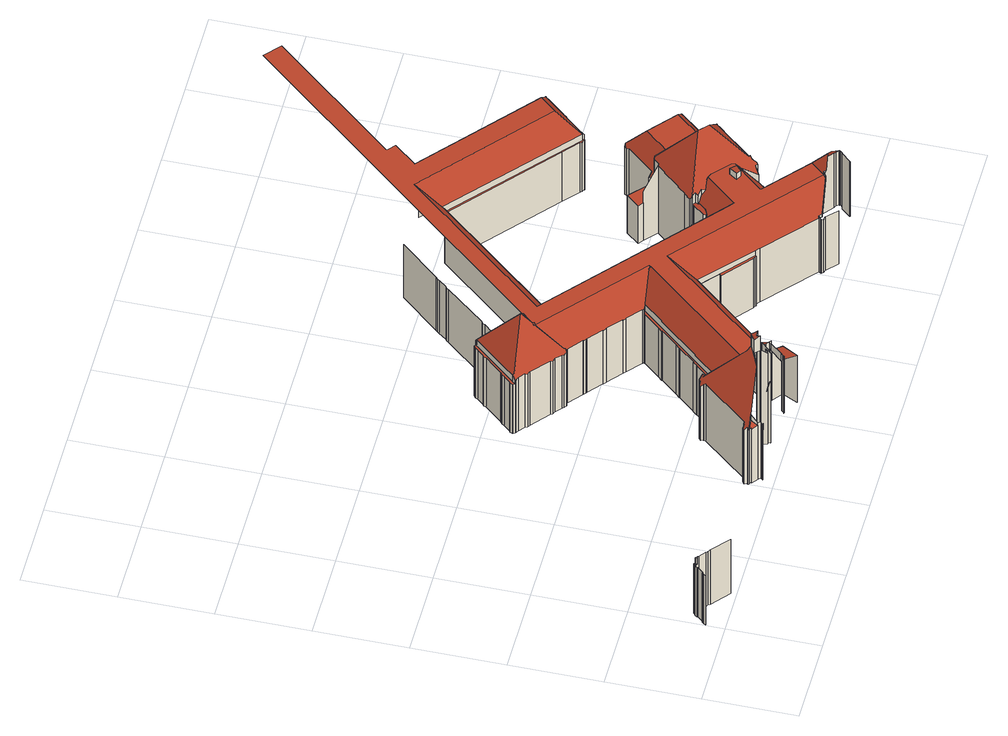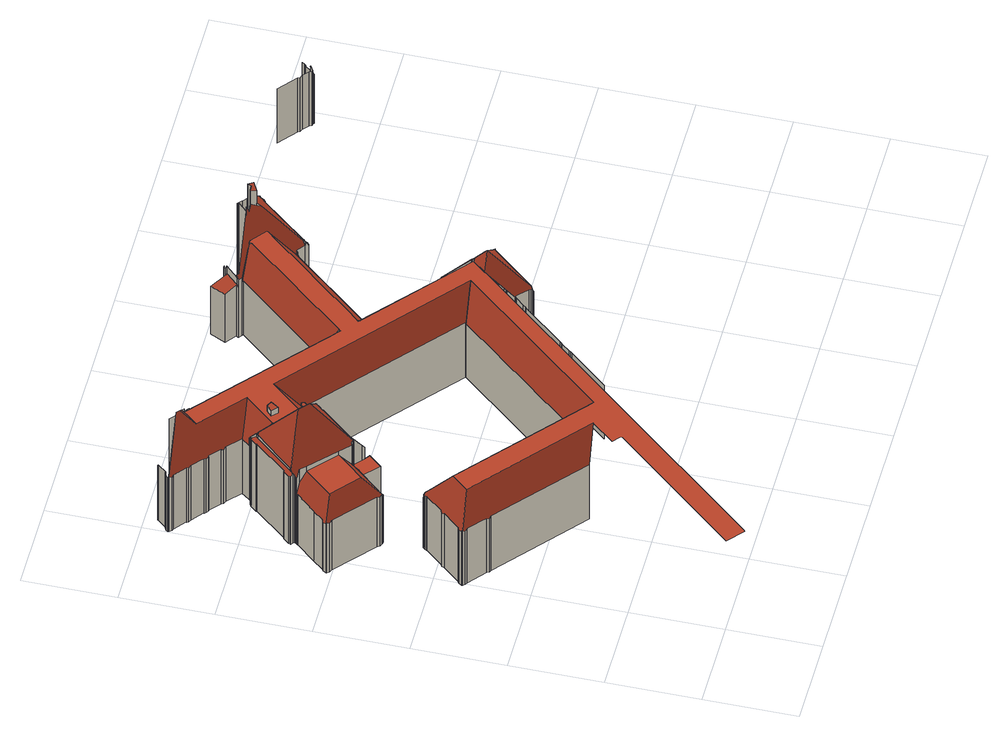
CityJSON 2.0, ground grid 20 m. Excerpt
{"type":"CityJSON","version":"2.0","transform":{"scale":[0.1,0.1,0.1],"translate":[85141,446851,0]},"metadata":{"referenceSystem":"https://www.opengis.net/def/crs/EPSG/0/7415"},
"CityObjects":{
"building1":{"type":"Building","attributes":{"b3_bag_bag_overlap":23.36,"b3_dak_type":"slanted","b3_extrusie":"standard","b3_h_dak_50p":20.01,"b3_h_dak_70p":21.5,"b3_h_dak_max":25.91,"b3_h_dak_min":14.04,"b3_h_maaiveld":0.001,"b3_h_nok":52.07,"b3_is_glas_dak":false,"b3_kas_warenhuis":false,"b3_kwaliteitsindicator":false,"b3_mutatie_ahn3_ahn4":false,"b3_mutatie_ahn4_ahn5":false,"b3_n_nok":33,"b3_n_vlakken":211,"b3_opp_buitenmuur":19011.27,"b3_opp_dak_plat":2542.91,"b3_opp_dak_schuin":9718.76,"b3_opp_grond":7893.62,"b3_opp_scheidingsmuur":1838.09,"b3_rmse_lod12":4.03,"b3_rmse_lod13":2.89,"b3_rmse_lod22":0.741,"b3_t_run":12125,"b3_val3dity_lod12":"[]","b3_val3dity_lod13":"[]","b3_val3dity_lod22":"[102]","b3_volume_lod12":169656,"b3_volume_lod13":168420.77,"b3_volume_lod22":154860.48,"geconstateerd":false,"oorspronkelijkbouwjaar":1945,"status":"Pand in gebruik"},"children":["building1-1"]},
"building1-1":{"type":"BuildingPart","parents":["building1"],"geometry":[{"type":"MultiSurface","lod":"2.2","boundaries":[[[0,1,2,3]],[[4,5,1,0]],[[6,7,5,4]],[[8,9,7,6]],[[10,11,9,8]],[[12,13,11,10]],[[14,15,13,12]],[[16,17,18]],[[19,20,15,14]],[[21,22,20,19]],[[23,24,25,17,16]],[[24,26,22,21]],[[27,28,26,24,23]],[[29,30,28,27]],[[31,32,30,29]],[[33,34,32,31]],[[35,36,34,33]],[[37,38,36,35]],[[39,40,41,42,43]],[[44,45,40,39]],[[46,47,45,44]],[[42,41,48,49]],[[50,51,47,46]],[[49,48,52,53]],[[53,52,54,55]],[[49,53,55,56,42]],[[57,58,51,50]],[[43,42,56,59]],[[60,61,62,63,64]],[[65,66,58,57]],[[64,63,67,68]],[[69,70,61,60]],[[71,55,54,72,73]],[[74,75,66,65]],[[73,72,70,69]],[[59,56,55,71]],[[76,77,78]],[[79,80,75,74]],[[77,76,81]],[[59,82,83,84,85,86,87,88,89,90,91,92,93,79,74,65,57,50,46,44,39,43]],[[94,83,82]],[[95,94,96,97]],[[98,99,100,96]],[[101,102,99,98]],[[103,84,83,94,95]],[[97,96,100,104,105]],[[106,107,102,101]],[[108,109,107,106]],[[110,111,109,108]],[[112,103,95,97,105]],[[105,104,113,114,112]],[[84,115,85]],[[112,114,115,84,103]],[[93,116,80,79]],[[117,118,111,110]],[[92,119,116,93]],[[91,120,119,92]],[[90,121,120,91]],[[114,113,122,123]],[[123,122,124,125]],[[89,126,121,90]],[[125,124,118,117]],[[88,127,126,89]],[[128,87,86]],[[87,128,129,127,88]],[[130,131,129,128]],[[132,133,131,130]],[[134,135,133,132]],[[136,137,138,135,134]],[[139,140,137,136]],[[114,123,125,117,141,142,143,144,145,146,147,148,139,136,134,132,130,128,86,85,115]],[[149,150,151,152]],[[152,151,153,154]],[[155,154,153,156,157]],[[158,159,150,149]],[[157,156,160,161]],[[162,163,164,154,155]],[[165,166,159,158]],[[163,162,167]],[[161,160,168,169]],[[146,170,171,147]],[[171,170,172]],[[173,174,138,137]],[[170,146,145]],[[169,168,175,176]],[[177,178,166,165]],[[176,175,179,180]],[[181,182,178,177]],[[183,184,185,186]],[[187,188,182,181]],[[186,185,189,190,191]],[[191,190,192,193]],[[194,195,174,173]],[[196,197,188,187]],[[190,189,198,199]],[[180,179,200,201]],[[202,203,195,194]],[[204,205,203,202]],[[193,192,206,207]],[[144,208,145]],[[201,200,209,210]],[[211,212,213,214,167,162,155,157,161,169,176,180,201,210,215,216,217,218,219,220,221,222,223,224,225]],[[210,209,226,215]],[[227,228,197,196]],[[229,230,206,192,190,199,231,232,233]],[[234,163,167,214]],[[215,226,216]],[[164,235,236,237,238,239,240,241,242,243,227,196,187,181,177,165,158,149,152,154]],[[234,235,164,163]],[[216,226,244,217]],[[207,142,141]],[[208,245,246,247]],[[248,249,205,204]],[[142,207,206,230,143]],[[143,230,250,245,208,144]],[[217,244,251,218]],[[233,252,253,229]],[[231,254,255,232]],[[229,253,250,230]],[[218,251,256,219]],[[219,256,220]],[[220,256,257,221]],[[232,255,252,233]],[[221,257,258,259,222]],[[222,259,260,223]],[[259,258,261,262]],[[243,263,228,227]],[[262,261,264,265]],[[223,260,266,224]],[[267,268,249,248]],[[242,269,263,243]],[[224,266,270,225]],[[271,272,268,267]],[[225,270,273,211]],[[211,273,274,212]],[[212,274,213]],[[265,264,275,276]],[[241,277,269,242]],[[278,279,140,139]],[[137,140,279,280,281,282,283,284,285,271,267,248,204,202,194,173]],[[286,287,214,213,274,273]],[[276,275,288,289]],[[240,290,277,241]],[[289,288,291,292]],[[292,291,293,294]],[[239,295,290,240]],[[238,296,295,239]],[[237,297,296,238]],[[285,298,272,271]],[[299,286,273]],[[300,236,235,234]],[[236,301,297,237]],[[302,303,301,236,300]],[[294,293,304,305]],[[306,307,303,302]],[[214,287,286,308,309,310,311,306,302,300,234]],[[311,312,307,306]],[[286,299,308]],[[310,313,312,311]],[[305,304,314,315]],[[315,314,316,317]],[[318,278,139,148,319]],[[284,320,298,285]],[[317,316,321,322]],[[309,323,313,310]],[[283,324,320,284]],[[278,318,325,326,273,270,266,260,259,262,265,276,289,292,294,305,315,317,322,327,328,329,330,331,332,333,334]],[[322,321,335,327]],[[336,337,338,172,170,145,208,247,339,340]],[[341,342,323,309]],[[327,335,328]],[[328,335,343,329]],[[247,246,344,339]],[[329,343,330]],[[345,346,342,341]],[[282,347,324,283]],[[348,349,346,345]],[[330,343,350,331]],[[331,350,351,332]],[[281,352,347,282]],[[280,353,352,281]],[[332,351,354,333]],[[333,354,353,280,334]],[[355,356,357]],[[334,280,279,278]],[[356,358,359,360]],[[361,362,349,348]],[[319,325,318]],[[325,319,326]],[[339,344,363,364,340]],[[340,364,365,336]],[[366,367,362,361]],[[368,338,337]],[[338,368,369]],[[370,371,367,366]],[[364,363,372,373]],[[374,375,371,370]],[[373,372,376,377]],[[378,379,375,374]],[[380,381,358,356,355]],[[382,383,379,378]],[[336,365,384,385]],[[384,365,364,373,377,386,387,388]],[[377,376,389,386]],[[386,389,390,387]],[[387,390,391,388]],[[388,391,392,384]],[[385,384,392,393,394]],[[360,359,395,396]],[[397,398,383,382]],[[336,385,394,399,400,401,402,369,368,337]],[[403,404,357,356,360,396,405]],[[357,406,407,408,409,410,380,355]],[[394,393,411,399]],[[412,413,414,415]],[[415,414,416,417]],[[417,416,418,419]],[[420,308,299,273,326,319,148,147,171,172,338,369,402,421,422,423,424,425,426,406,357,404,427,428,429,430,431,432,433,434,435],[436,437,438,439]],[[440,399,411,413,412]],[[419,418,441,442]],[[443,400,399,440]],[[410,444,381,380]],[[445,410,409,446]],[[447,408,407]],[[446,409,408,447,448]],[[442,441,449,450]],[[448,447,451]],[[452,453,444,410,445]],[[451,454,455,456,457,458,452,445,446,448]],[[459,401,400,443]],[[460,461,462,463]],[[458,464,453,452]],[[465,466,461,460]],[[463,462,467,457,468,469]],[[457,467,464,458]],[[447,407,406,426,470,471,472,473,454,451]],[[469,468,474]],[[468,457,456,475]],[[473,455,454]],[[475,456,455,476]],[[477,478,466,465]],[[476,455,473,472,479]],[[480,478,477]],[[479,472,471]],[[481,402,401,459]],[[482,438,437,483]],[[402,481,484]],[[396,395,485,486,405]],[[487,439,438,482]],[[405,486,488,403]],[[426,489,470]],[[483,490,487,482]],[[489,426,425]],[[483,437,436,490]],[[402,484,491,421]],[[490,436,439,487]],[[492,493,494,495,496,497,480,477,465,460,463,469,474]],[[498,499,500,423,422]],[[497,501,478,480]],[[425,424,502,500,503,504,505,506,507,508,509,510,492,474,468,475,476,479,471,470,489]],[[498,511,512,499]],[[513,514,511,498]],[[423,502,424]],[[502,423,500]],[[515,516,517,518]],[[499,503,500]],[[503,499,512,519,504]],[[520,521,514,513]],[[522,523,521,520]],[[524,523,522]],[[496,518,517,501,497]],[[525,526,516,515]],[[504,519,527,505]],[[495,528,518,496]],[[505,527,529,530,506]],[[530,529,531,532]],[[506,530,533,507]],[[532,531,534,535]],[[536,537,523,524]],[[507,533,538,539,508]],[[508,539,509]],[[535,534,540,541]],[[513,498,422,421,491,542,543,544,545,546,547,548,549,550,551,552,553,554,536,524,522,520]],[[554,555,537,536]],[[553,556,555,554]],[[494,557,528,495]],[[558,559,560,561,525,515,518,528,557,562]],[[552,563,556,553]],[[541,540,564,565]],[[551,566,563,552]],[[403,488,567,568]],[[561,569,526,525]],[[493,562,557,494]],[[486,485,570,571]],[[550,572,566,551]],[[573,558,562,493]],[[574,575,559,558,573]],[[576,577,578,579]],[[580,560,559,575]],[[581,543,542]],[[582,561,560,580]],[[549,583,572,550]],[[584,585,569,561,582]],[[548,586,583,549]],[[587,588,575,574]],[[547,589,586,548]],[[579,578,590,591]],[[592,510,509,539,593]],[[546,594,589,547]],[[539,538,595,593]],[[591,590,596,597]],[[565,564,598,599]],[[597,596,600,601]],[[545,602,594,546]],[[601,600,603,604]],[[544,605,602,545]],[[604,603,606,607]],[[608,609,610,611,612,595,538,533,530,532,535,541,565,599,613,614,615]],[[616,617,618,543,581]],[[607,606,617,619]],[[543,618,605,544]],[[619,617,616]],[[404,403,568,620,427]],[[621,622,588,587]],[[493,492,510,592,623,610,624,625,626,627,628,629,621,587,574,573]],[[630,631,585,584]],[[575,588,632,633,634,635,636,637,638,630,584,582,580]],[[629,639,622,621]],[[599,598,640,613]],[[593,595,612,592]],[[592,612,611,623]],[[588,622,641,632]],[[613,640,642,614]],[[623,611,610]],[[628,643,639,629]],[[644,645,567,488,486,571,646,647,648,649,650,651,652,653]],[[638,631,630]],[[624,654,655,625]],[[609,624,610]],[[625,655,656,626]],[[614,642,657,615]],[[608,658,654,624,609]],[[637,659,631,638]],[[626,656,660,661,627]],[[627,661,643,628]],[[615,657,658,608]],[[661,660,662,663]],[[663,662,664,665]],[[571,570,666,646]],[[636,667,659,637]],[[635,668,667,636]],[[634,669,668,635]],[[633,670,669,634]],[[671,672,670,633]],[[673,674,675,676]],[[677,678,672,671]],[[646,666,679,647]],[[647,679,680,648]],[[648,680,681,649]],[[649,681,682,650]],[[650,682,683,651]],[[651,683,684,652]],[[568,567,645,620]],[[620,645,644,685]],[[652,684,686,653]],[[685,644,653,687]],[[665,664,688,689]],[[687,653,686,690,691]],[[691,690,692,693]],[[693,692,694,695]],[[639,643,661,663,665,689,696,697,698,699,700,701,641,622]],[[633,632,641,701,702,703,704,677,671]],[[704,705,678,677]],[[695,694,706,707]],[[689,688,708,696]],[[696,708,709,697]],[[707,706,710,711]],[[703,712,705,704]],[[711,710,713,714]],[[697,709,715,698]],[[716,428,427,620,685,687,691,693,695,707,711,714,717,718,719,720,721,722,723,724]],[[714,713,717]],[[702,725,712,703]],[[698,715,726,699]],[[700,702,701]],[[699,726,725,702,700]],[[428,716,723,727,728,729,730,731,732,673,676,429]],[[732,733,674,673]],[[731,734,733,732]],[[717,713,735,718]],[[730,736,734,731]],[[718,735,737,719]],[[719,737,738,720]],[[729,736,730]],[[728,739,736,729]],[[720,738,740,721]],[[727,741,739,728]],[[721,740,722]],[[724,723,716]],[[722,740,742,723]],[[723,742,741,727]],[[723,742,723,724]]],"semantics":{"surfaces":[{"type":"WallSurface","on_footprint_edge":true},{"type":"WallSurface","on_footprint_edge":false},{"type":"RoofSurface","b3_azimut":222.35,"b3_h_dak_50p":15.84,"b3_h_dak_70p":15.86,"b3_h_dak_max":17.88,"b3_h_dak_min":15.56,"b3_hellingshoek":37.21},{"type":"RoofSurface","b3_azimut":310.29,"b3_h_dak_50p":19.24,"b3_h_dak_70p":21.14,"b3_h_dak_max":30.55,"b3_h_dak_min":15.08,"b3_hellingshoek":54.53},{"type":"RoofSurface","b3_azimut":348.11,"b3_h_dak_50p":30.66,"b3_h_dak_70p":30.72,"b3_h_dak_max":30.97,"b3_h_dak_min":30.44,"b3_hellingshoek":19.7},{"type":"RoofSurface","b3_azimut":40.43,"b3_h_dak_50p":21.53,"b3_h_dak_70p":22.78,"b3_h_dak_max":30.69,"b3_h_dak_min":15.33,"b3_hellingshoek":54.93},{"type":"RoofSurface","b3_azimut":220.04,"b3_h_dak_50p":18.24,"b3_h_dak_70p":19.83,"b3_h_dak_max":24.79,"b3_h_dak_min":15.22,"b3_hellingshoek":54.62},{"type":"RoofSurface","b3_azimut":127.03,"b3_h_dak_50p":14.17,"b3_h_dak_70p":14.39,"b3_h_dak_max":17,"b3_h_dak_min":13.59,"b3_hellingshoek":15.31},{"type":"RoofSurface","b3_azimut":310.17,"b3_h_dak_50p":18.23,"b3_h_dak_70p":19.75,"b3_h_dak_max":24.19,"b3_h_dak_min":15.47,"b3_hellingshoek":54.46},{"type":"RoofSurface","b3_azimut":333.93,"b3_h_dak_50p":14.1,"b3_h_dak_70p":15.59,"b3_h_dak_max":15.97,"b3_h_dak_min":14.1,"b3_hellingshoek":0},{"type":"RoofSurface","b3_azimut":333.63,"b3_h_dak_50p":14.11,"b3_h_dak_70p":15.57,"b3_h_dak_max":16.03,"b3_h_dak_min":14.11,"b3_hellingshoek":0},{"type":"RoofSurface","b3_azimut":132.15,"b3_h_dak_50p":22.79,"b3_h_dak_70p":23.09,"b3_h_dak_max":24.42,"b3_h_dak_min":21.71,"b3_hellingshoek":55.71},{"type":"RoofSurface","b3_azimut":39.72,"b3_h_dak_50p":19.09,"b3_h_dak_70p":20.7,"b3_h_dak_max":24.19,"b3_h_dak_min":15.14,"b3_hellingshoek":54.45},{"type":"RoofSurface","b3_azimut":310.35,"b3_h_dak_50p":18.74,"b3_h_dak_70p":19.92,"b3_h_dak_max":21.57,"b3_h_dak_min":15.3,"b3_hellingshoek":54.65},{"type":"RoofSurface","b3_azimut":220.4,"b3_h_dak_50p":19.01,"b3_h_dak_70p":20.27,"b3_h_dak_max":22.03,"b3_h_dak_min":15.43,"b3_hellingshoek":54.74},{"type":"RoofSurface","b3_azimut":130.35,"b3_h_dak_50p":19.01,"b3_h_dak_70p":20.25,"b3_h_dak_max":22.01,"b3_h_dak_min":15.57,"b3_hellingshoek":54.73},{"type":"RoofSurface","b3_azimut":320.2,"b3_h_dak_50p":14.06,"b3_h_dak_70p":15.54,"b3_h_dak_max":15.85,"b3_h_dak_min":14.04,"b3_hellingshoek":0.114},{"type":"RoofSurface","b3_azimut":220.59,"b3_h_dak_50p":18.91,"b3_h_dak_70p":20.14,"b3_h_dak_max":22.13,"b3_h_dak_min":15.39,"b3_hellingshoek":54.69},{"type":"RoofSurface","b3_azimut":130.38,"b3_h_dak_50p":18.94,"b3_h_dak_70p":20.21,"b3_h_dak_max":22.02,"b3_h_dak_min":15.46,"b3_hellingshoek":54.72},{"type":"RoofSurface","b3_azimut":40.4,"b3_h_dak_50p":18.46,"b3_h_dak_70p":19.69,"b3_h_dak_max":21.54,"b3_h_dak_min":15.08,"b3_hellingshoek":54.68},{"type":"RoofSurface","b3_azimut":100.81,"b3_h_dak_50p":21.52,"b3_h_dak_70p":21.53,"b3_h_dak_max":23.08,"b3_h_dak_min":21.51,"b3_hellingshoek":0.028},{"type":"RoofSurface","b3_azimut":117.8,"b3_h_dak_50p":17.11,"b3_h_dak_70p":17.13,"b3_h_dak_max":19.97,"b3_h_dak_min":17.03,"b3_hellingshoek":4.24},{"type":"RoofSurface","b3_azimut":310.65,"b3_h_dak_50p":19.5,"b3_h_dak_70p":20.26,"b3_h_dak_max":21.55,"b3_h_dak_min":16,"b3_hellingshoek":54.55},{"type":"RoofSurface","b3_azimut":125.93,"b3_h_dak_50p":23.06,"b3_h_dak_70p":23.07,"b3_h_dak_max":23.08,"b3_h_dak_min":23.04,"b3_hellingshoek":1.42},{"type":"RoofSurface","b3_azimut":309.89,"b3_h_dak_50p":22.29,"b3_h_dak_70p":22.77,"b3_h_dak_max":24.42,"b3_h_dak_min":21.51,"b3_hellingshoek":55.98},{"type":"RoofSurface","b3_azimut":310.23,"b3_h_dak_50p":21.67,"b3_h_dak_70p":23.3,"b3_h_dak_max":28.66,"b3_h_dak_min":14.12,"b3_hellingshoek":55.61},{"type":"RoofSurface","b3_azimut":130.92,"b3_h_dak_50p":19.71,"b3_h_dak_70p":20.64,"b3_h_dak_max":22,"b3_h_dak_min":15.62,"b3_hellingshoek":54.9},{"type":"RoofSurface","b3_azimut":221.15,"b3_h_dak_50p":23.53,"b3_h_dak_70p":25.12,"b3_h_dak_max":29.34,"b3_h_dak_min":18.11,"b3_hellingshoek":54.53},{"type":"RoofSurface","b3_azimut":40.54,"b3_h_dak_50p":18.56,"b3_h_dak_70p":19.99,"b3_h_dak_max":25.27,"b3_h_dak_min":14.98,"b3_hellingshoek":54.63},{"type":"RoofSurface","b3_azimut":147.79,"b3_h_dak_50p":10.72,"b3_h_dak_70p":10.73,"b3_h_dak_max":19.53,"b3_h_dak_min":10.68,"b3_hellingshoek":0.577},{"type":"RoofSurface","b3_azimut":130.47,"b3_h_dak_50p":23.13,"b3_h_dak_70p":24.47,"b3_h_dak_max":28.24,"b3_h_dak_min":20.63,"b3_hellingshoek":54.25},{"type":"RoofSurface","b3_azimut":130.25,"b3_h_dak_50p":19.62,"b3_h_dak_70p":19.95,"b3_h_dak_max":21.17,"b3_h_dak_min":19.21,"b3_hellingshoek":36.57},{"type":"RoofSurface","b3_azimut":220.36,"b3_h_dak_50p":18.94,"b3_h_dak_70p":20.16,"b3_h_dak_max":22.01,"b3_h_dak_min":15.9,"b3_hellingshoek":54.72},{"type":"RoofSurface","b3_azimut":40.84,"b3_h_dak_50p":22.46,"b3_h_dak_70p":24.25,"b3_h_dak_max":29.34,"b3_h_dak_min":18.38,"b3_hellingshoek":55.4},{"type":"RoofSurface","b3_azimut":310.6,"b3_h_dak_50p":15.72,"b3_h_dak_70p":16.8,"b3_h_dak_max":19.24,"b3_h_dak_min":13.23,"b3_hellingshoek":55.06},{"type":"RoofSurface","b3_azimut":28.68,"b3_h_dak_50p":18.44,"b3_h_dak_70p":18.45,"b3_h_dak_max":19.51,"b3_h_dak_min":18.42,"b3_hellingshoek":0.25},{"type":"RoofSurface","b3_azimut":150.82,"b3_h_dak_50p":14.13,"b3_h_dak_70p":16.01,"b3_h_dak_max":16.33,"b3_h_dak_min":14.12,"b3_hellingshoek":0.028},{"type":"RoofSurface","b3_azimut":130.25,"b3_h_dak_50p":16.42,"b3_h_dak_70p":17.38,"b3_h_dak_max":19.66,"b3_h_dak_min":14.05,"b3_hellingshoek":54.78},{"type":"RoofSurface","b3_azimut":40.55,"b3_h_dak_50p":15.69,"b3_h_dak_70p":16.61,"b3_h_dak_max":18.43,"b3_h_dak_min":13.65,"b3_hellingshoek":54.45},{"type":"RoofSurface","b3_azimut":130.61,"b3_h_dak_50p":17.82,"b3_h_dak_70p":19.12,"b3_h_dak_max":21.94,"b3_h_dak_min":15.46,"b3_hellingshoek":54.57},{"type":"RoofSurface","b3_azimut":40.32,"b3_h_dak_50p":18.28,"b3_h_dak_70p":19.54,"b3_h_dak_max":21.52,"b3_h_dak_min":14.98,"b3_hellingshoek":54.54}],"values":[0,0,0,0,0,0,0,1,0,0,1,0,0,0,0,0,0,0,0,0,0,0,0,0,0,2,0,1,0,0,1,0,0,0,0,1,1,0,1,3,1,1,0,0,1,0,0,0,0,4,0,1,1,0,0,0,0,0,0,0,0,0,0,1,0,0,0,0,0,1,5,0,0,0,0,0,1,0,1,0,1,1,0,1,0,0,0,0,0,0,0,1,0,0,0,0,0,0,1,1,0,6,0,0,7,8,0,9,1,0,1,0,0,1,0,0,0,0,0,0,0,0,0,0,1,0,0,0,1,0,0,1,0,1,1,1,0,0,1,10,11,0,0,0,0,0,0,0,0,1,1,0,0,0,0,12,0,1,0,0,0,13,0,0,0,0,14,0,15,0,0,0,0,0,0,0,0,0,0,0,0,0,0,1,1,0,0,1,1,0,1,0,1,1,0,0,0,0,0,0,0,1,16,0,0,0,0,0,0,0,17,18,19,0,0,0,0,20,0,0,1,0,1,1,1,0,1,0,21,1,0,0,0,0,0,22,1,1,1,1,0,1,0,1,1,1,1,0,1,1,1,23,1,1,24,1,25,26,0,27,0,0,1,1,0,1,0,0,0,0,0,0,0,1,0,0,1,0,0,1,1,0,28,0,0,1,29,0,0,0,1,0,1,0,0,1,1,0,1,1,1,0,0,0,1,0,0,30,0,1,0,0,0,0,0,0,0,31,0,0,0,0,32,1,33,0,34,1,0,1,1,35,0,1,1,36,0,0,1,0,0,0,0,0,1,0,0,0,0,0,0,0,0,0,0,0,0,0,0,0,0,0,1,1,0,1,0,0,0,0,37,38,0,0,0,0,0,0,0,0,39,0,0,0,1,0,40,0,0,0,0,0,0,0,0,0,0,0,1,0,0,0]}}]}
},
"vertices":[
[5,46,141],[5,46,0],[2,41,0],[2,41,141],[9,50,141],[9,50,0],[10,49,141],[10,49,0],[21,62,141],[21,62,0],[20,63,141],[20,63,0],[23,68,141],[23,68,0],[28,71,141],[28,71,0],[29,65,163],[29,65,159],[31,64,163],[29,72,141],[29,72,0],[30,71,141],[30,71,0],[33,70,154],[33,70,141],[29,65,141],[33,70,0],[35,69,154],[35,69,0],[38,64,155],[38,64,0],[51,53,156],[51,53,0],[57,50,153],[57,50,0],[60,46,156],[60,46,0],[99,13,155],[99,13,0],[401,50,160],[401,50,0],[403,49,0],[403,49,155],[403,49,163],[404,53,160],[404,53,0],[401,58,153],[401,58,0],[409,46,0],[409,46,156],[406,63,153],[406,63,0],[407,44,0],[407,44,154],[419,35,0],[419,35,155],[421,50,165],[411,61,160],[411,61,0],[421,50,181],[423,27,157],[423,27,0],[420,25,0],[420,25,140],[420,25,152],[412,62,160],[412,62,0],[425,25,140],[425,25,158],[422,28,157],[422,28,0],[419,35,162],[424,30,0],[424,30,162],[415,62,163],[415,62,0],[481,27,216],[481,27,211],[470,29,203],[499,161,164],[499,161,0],[487,26,216],[489,55,249],[504,63,258],[523,74,269],[519,82,258],[512,166,173],[516,171,173],[510,177,161],[507,174,161],[502,175,154],[498,171,154],[500,165,161],[499,165,161],[504,63,271],[504,63,307],[515,53,270],[515,53,311],[516,52,270],[516,52,0],[515,53,0],[520,39,259],[520,39,0],[523,74,304],[517,61,0],[517,61,309],[523,44,268],[523,44,0],[523,34,258],[523,34,0],[526,37,263],[526,37,0],[530,62,309],[530,62,0],[530,62,270],[523,74,262],[499,165,0],[544,57,262],[544,57,0],[500,165,0],[498,171,0],[502,175,0],[540,62,0],[540,62,260],[538,56,0],[538,56,268],[507,174,0],[510,177,0],[516,171,163],[516,171,0],[533,158,163],[533,158,0],[534,160,159],[534,160,0],[535,159,159],[535,159,0],[538,163,152],[538,163,141],[538,163,0],[538,157,158],[538,157,141],[631,64,174],[636,60,173],[641,65,164],[634,71,164],[588,72,204],[582,72,209],[576,73,215],[543,100,215],[428,540,141],[428,540,0],[428,539,0],[428,539,141],[430,536,0],[430,536,141],[430,536,152],[432,534,0],[432,534,151],[430,546,141],[430,546,0],[437,531,0],[437,531,153],[435,542,163],[435,542,159],[435,542,141],[435,549,141],[435,549,0],[438,540,163],[450,521,0],[450,521,154],[582,72,210],[582,72,215],[583,79,215],[566,196,141],[566,196,0],[453,516,0],[453,516,151],[446,562,141],[446,562,0],[458,513,0],[458,513,153],[449,567,141],[449,567,0],[609,28,164],[609,28,0],[611,27,0],[611,27,162],[453,571,141],[453,571,0],[615,32,0],[615,32,146],[615,32,162],[612,34,147],[612,34,168],[565,196,141],[565,196,0],[454,570,141],[454,570,0],[616,33,0],[616,33,146],[497,480,0],[497,480,152],[572,205,141],[572,205,0],[573,204,141],[573,204,0],[636,60,146],[636,60,165],[634,71,154],[500,476,0],[500,476,151],[528,520,223],[525,522,223],[523,543,244],[523,547,248],[506,473,152],[506,473,153],[519,462,152],[522,457,151],[527,455,152],[527,455,153],[528,454,153],[532,458,160],[530,459,160],[525,515,216],[525,517,218],[506,473,0],[487,609,141],[487,609,0],[642,64,145],[641,65,146],[645,9,136],[661,42,138],[639,60,145],[515,635,160],[515,635,141],[517,638,141],[514,640,141],[513,640,141],[512,640,141],[507,636,141],[505,631,141],[494,618,141],[489,615,141],[519,462,0],[634,71,0],[632,72,0],[632,72,156],[604,240,141],[604,240,0],[641,65,0],[522,457,0],[639,60,0],[642,64,0],[645,9,0],[661,42,0],[527,455,0],[528,454,0],[532,458,0],[532,458,153],[530,459,153],[535,455,0],[535,455,153],[489,615,0],[536,455,0],[536,455,153],[525,515,208],[603,241,141],[603,241,0],[494,618,0],[525,517,210],[611,249,141],[611,249,0],[528,520,215],[525,522,221],[567,429,0],[567,429,154],[505,631,0],[689,332,160],[689,332,141],[680,331,141],[679,330,141],[680,330,141],[649,294,141],[641,286,141],[642,285,141],[553,549,217],[536,548,234],[566,429,0],[566,429,153],[507,636,0],[572,424,0],[572,424,153],[573,424,0],[573,424,154],[512,640,0],[513,640,0],[514,640,0],[642,285,0],[553,549,215],[517,638,154],[517,638,0],[520,637,153],[520,637,0],[604,398,0],[604,398,154],[523,633,155],[523,633,0],[554,551,215],[549,613,153],[548,611,156],[523,632,155],[523,632,0],[548,611,0],[604,397,0],[604,397,153],[610,392,0],[610,392,153],[738,336,210],[741,333,215],[641,286,0],[610,393,0],[610,393,154],[549,613,0],[649,294,0],[741,333,210],[743,336,215],[641,366,154],[641,366,153],[647,361,153],[647,361,154],[678,335,154],[678,334,154],[681,332,154],[680,331,152],[641,366,0],[783,247,155],[778,300,208],[774,304,215],[781,246,156],[783,245,152],[565,631,153],[565,631,0],[647,361,0],[781,246,0],[567,636,152],[567,636,0],[680,330,0],[572,639,153],[572,639,0],[678,335,0],[678,334,0],[679,330,0],[680,331,0],[681,332,0],[641,532,156],[641,532,155],[581,527,215],[641,532,0],[642,532,0],[642,532,155],[644,725,152],[644,725,0],[783,245,0],[783,245,140],[783,247,140],[646,729,151],[646,729,0],[774,304,208],[778,308,215],[651,732,152],[651,732,0],[822,211,0],[822,211,140],[664,748,152],[664,748,0],[819,207,0],[819,207,140],[666,752,151],[666,752,0],[945,273,156],[945,273,0],[670,756,152],[670,756,0],[890,154,141],[890,154,154],[879,156,141],[884,154,141],[887,151,141],[879,156,0],[884,154,0],[887,151,0],[890,154,0],[899,147,0],[899,147,154],[856,784,0],[856,784,155],[743,841,153],[743,841,0],[1008,52,153],[1014,47,153],[1066,52,207],[1070,57,215],[857,789,158],[852,845,215],[857,783,153],[952,212,215],[947,267,161],[949,268,158],[947,270,158],[947,275,153],[1008,52,0],[1005,48,154],[1005,48,0],[1006,47,0],[1006,47,154],[1005,47,0],[1005,47,153],[1009,42,0],[1009,42,151],[1127,1221,215],[1096,88,215],[1001,170,215],[1058,236,215],[1056,244,215],[1020,276,215],[1010,280,215],[1116,621,215],[1146,656,215],[907,858,215],[948,907,215],[934,919,215],[932,922,215],[932,923,215],[1163,1193,215],[1129,1222,215],[1040,229,215],[1028,217,215],[1017,223,215],[1028,240,215],[1008,52,161],[1014,40,0],[1014,40,154],[1014,47,161],[947,275,0],[947,275,172],[947,270,171],[949,268,162],[949,268,171],[1038,19,0],[1038,19,153],[964,275,171],[968,299,171],[968,299,0],[975,288,170],[975,292,170],[976,298,171],[968,302,171],[967,300,171],[1066,52,215],[966,305,191],[966,305,0],[964,304,0],[964,304,191],[967,300,0],[965,307,189],[965,307,0],[968,302,0],[968,302,195],[968,302,197],[1007,282,210],[992,281,195],[987,289,183],[975,292,167],[969,303,197],[976,298,198],[975,292,192],[977,320,189],[977,320,0],[987,289,200],[977,320,191],[1070,57,224],[1017,223,231],[1028,217,230],[1074,53,224],[857,783,0],[857,783,141],[1028,240,231],[857,789,141],[1010,280,211],[1040,229,230],[1098,56,248],[1060,312,291],[1054,400,201],[1051,401,196],[1040,388,196],[1010,413,139],[1037,389,192],[1060,174,156],[1074,192,156],[1062,227,202],[1037,389,0],[1058,236,209],[1074,192,177],[1082,201,194],[1087,197,194],[1088,199,197],[1087,209,207],[1090,213,213],[1086,214,212],[1080,294,291],[1060,174,0],[1074,192,0],[1090,147,157],[1090,147,0],[999,421,107],[999,421,0],[1010,413,0],[1010,413,107],[1082,201,0],[1096,145,154],[1096,145,0],[1099,140,156],[1099,140,0],[1099,140,157],[1023,449,107],[1023,449,0],[1087,197,0],[1040,388,107],[1088,199,0],[1088,199,193],[1089,200,0],[1089,200,193],[1087,209,199],[1090,199,0],[1090,199,192],[1123,119,157],[1123,119,0],[1090,213,198],[1090,213,207],[1102,213,0],[1102,213,192],[1106,49,248],[1197,56,156],[1197,57,156],[1194,62,153],[1189,64,156],[1164,84,156],[1165,85,156],[1162,89,154],[1156,92,156],[1132,112,156],[1132,113,156],[1129,117,154],[1124,120,156],[1124,120,0],[1129,117,0],[1051,401,107],[1059,397,107],[1061,399,107],[1061,400,107],[1062,415,107],[1054,400,107],[1132,113,0],[1101,214,0],[1101,214,193],[1132,112,0],[1119,565,141],[1119,565,158],[1062,415,0],[1076,597,0],[1076,597,141],[1156,92,0],[1059,397,198],[1061,399,193],[1061,399,140],[1172,27,157],[1172,27,0],[1172,28,0],[1172,28,158],[1061,400,138],[1197,56,157],[1062,415,126],[1162,89,0],[1069,410,139],[1069,410,0],[1165,85,0],[1085,378,195],[1085,378,185],[1164,84,0],[1188,48,0],[1188,48,159],[1162,299,209],[1162,297,206],[1189,64,0],[1162,297,198],[1188,47,0],[1188,47,158],[1161,284,0],[1161,284,193],[1196,51,0],[1196,51,154],[1194,62,0],[1198,54,0],[1198,54,155],[1197,57,0],[1197,55,0],[1197,55,155],[1175,301,193],[1170,305,198],[1168,303,198],[1164,299,198],[1162,299,199],[1162,284,192],[1173,297,192],[1172,298,193],[1198,56,156],[1198,56,0],[1197,56,0],[1198,56,155],[1120,566,160],[1143,326,197],[1143,326,185],[1164,299,206],[1170,305,194],[1168,307,194],[1169,309,191],[1170,311,187],[1169,312,187],[1155,314,198],[1120,469,139],[1120,469,0],[1134,436,184],[1131,479,142],[1130,479,140],[1129,479,139],[1127,480,137],[1123,475,136],[1120,469,138],[1155,314,161],[1162,284,0],[1194,386,184],[1173,297,0],[1169,312,144],[1120,564,141],[1120,566,141],[1110,568,141],[1113,563,141],[1119,561,141],[1119,560,141],[1120,560,141],[1120,561,141],[1121,560,141],[1123,562,141],[1170,305,0],[1168,307,0],[1169,309,0],[1172,298,0],[1175,301,0],[1123,475,0],[1170,311,0],[1170,311,141],[1173,315,0],[1173,315,142],[1172,315,0],[1172,315,143],[1110,568,0],[1127,480,0],[1129,479,0],[1130,479,0],[1131,479,0],[1137,476,140],[1137,476,0],[1151,707,156],[1151,707,0],[967,864,0],[967,864,156],[1141,470,142],[1141,470,0],[1113,563,0],[1119,561,0],[1119,560,0],[1120,560,0],[1120,561,0],[1121,560,0],[1120,564,158],[1123,562,0],[1123,562,154],[1209,357,0],[1209,357,142],[1125,564,0],[1125,564,153],[1128,569,0],[1128,569,155],[1127,569,0],[1127,569,155],[1227,378,142],[1232,382,139],[1235,388,142],[1236,389,142],[1235,390,143],[1235,389,143],[1235,390,142],[1231,395,140],[1225,398,142],[1225,398,0],[1159,606,0],[1159,606,155],[1227,378,0],[1232,382,0],[1164,609,0],[1164,609,153],[1231,395,0],[1166,614,0],[1166,614,155],[1235,388,0],[1204,661,157],[1166,614,156],[1197,651,156],[1198,651,155],[1202,654,153],[1205,660,155],[1205,660,156],[1205,661,156],[1205,661,157],[1235,390,0],[1236,389,0],[1205,662,155],[1201,666,154],[1196,669,155],[1196,669,156],[1159,700,156],[1156,705,154],[1156,705,0],[1159,700,0],[1197,651,0],[1196,669,0],[1198,651,0],[1202,654,0],[1201,666,0],[1205,660,0],[1205,662,0],[1205,661,0]
]}
